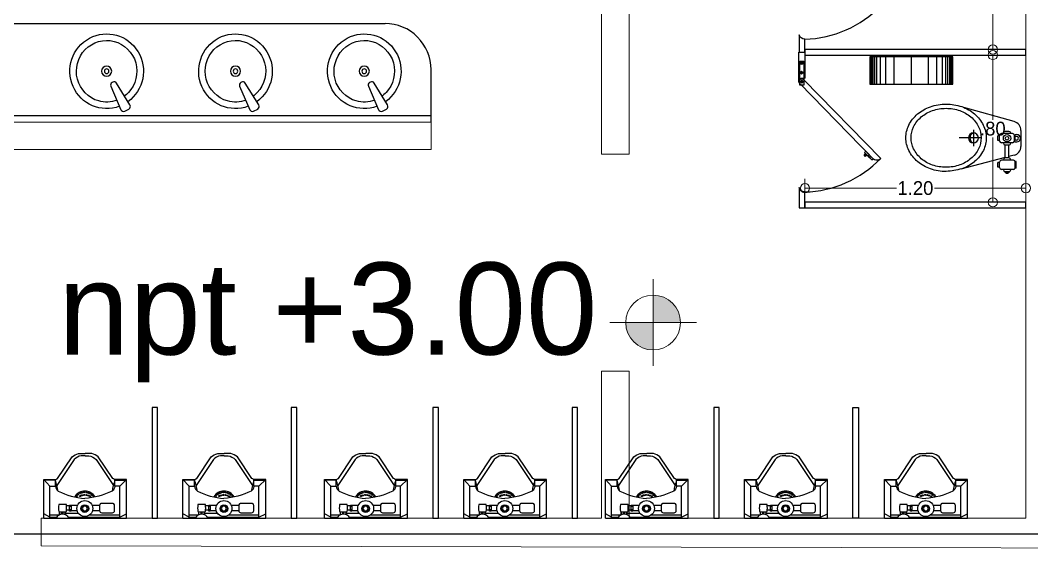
# Model space of a CAD drawing. Header units: millimetres. Extents: x 744843 to 745492, y 2520966 to 2521458.
# Drawn here: x 745415.61 to 745421.11, y 2521101.44 to 2521104.32 of the extents above; entities that cross this region are included whole.
import ezdxf

# ---------------------------------------------------------------- set-up
doc = ezdxf.new("R2010")
doc.units = ezdxf.units.MM
doc.header["$PDMODE"] = 35
doc.header["$PDSIZE"] = 1
for name, color, linetype, lineweight in [('A_Cotas_Interiores', 8, 'Continuous', 20), ('A_Muros', 30, 'Continuous', 20), ('A_Niveles', 1, 'Continuous', 20), ('A_Textos', 4, 'Continuous', 20)]:
    doc.layers.add(name, color=color, linetype=linetype, lineweight=lineweight)
for name, color, linetype in [('A_Ejes', 8, 'Continuous'), ('A_Mamparas de Baño', 43, 'Continuous'), ('A_Muebles_fijos', 8, 'Continuous')]:
    doc.layers.add(name, color=color, linetype=linetype)
doc.styles.add('Arial', font='arial.ttf', dxfattribs={"height": 1})
doc.dimstyles.new('EJES', dxfattribs={"dimtxt": 0.25, "dimasz": 0.25, "dimexe": 0.5, "dimexo": 0.25, "dimgap": 0.01, "dimtad": 0, "dimtih": 1, "dimtoh": 1, "dimzin": 4, "dimdsep": 46, "dimtxsty": 'Standard', "dimblk": 'ORIGIN', "dimcen": 0.09, "dimclrd": 8, "dimclre": 8, "dimclrt": 4, "dimadec": 1, "dimazin": 0, "dimtfac": 1, "dimtofl": 0, "dimtmove": 2, "dimatfit": 3, "dimfxl": 0.15, "dimtolj": 1, "dimtzin": 0, "dimlwd": -1, "dimlwe": -1, "dimarcsym": 0})

# ---------------------------------------------------------------- blocks, each defined once
blk = doc.blocks.new('MINGIT')
at = {"layer": 'A_Muebles_fijos'}
for p, q in [((0, 0.2246), (0, -0.2254)), ((0.0054, 0.1913), (0.0232, 0.2246)), ((0.2095, 0.2246), (0.1742, 0.1913)), ((0.2051, 0.1611), (0.2051, 0.2221)), ((0.0054, 0.1913), (0.0054, 0.1539)), ((0.017, 0.1913), (0.017, 0.139)), ((0.2095, 0.1694), (0.2051, 0.1611)), ((0.0172, 0.1384), (0.0353, 0.1384)), ((0.0177, 0.1372), (0.0353, 0.1372)), ((0.0205, 0.1254), (0.0341, 0.1254)), ((0.0205, 0.1192), (0.0341, 0.1192)), ((0.1742, 0.1611), (0.2051, 0.1611)), ((0.0054, 0.0908), (0.0054, 0.0013)), ((0.01, 0.0971), (0.01, 0.0971)), ((0.0172, 0.1062), (0.0353, 0.1062)), ((0.0177, 0.1074), (0.0353, 0.1074)), ((0.027, 0.1056), (0.027, 0.0373)), ((0.0397, 0.0432), (0.0397, 0.0762)), ((0.0404, 0.0762), (0.0404, 0.0838)), ((0.0421, 0.0838), (0.0421, 0.101)), ((0.0445, 0.0762), (0.0445, 0.0838)), ((0.0634, 0.0762), (0.0634, 0.0838)), ((0.067, 0.0838), (0.067, 0.101)), ((0.0676, 0.0762), (0.0676, 0.0838)), ((0.0683, 0.0413), (0.0683, 0.0762)), ((0.0054, 0.0013), (0.0054, -0.1887)), ((0.017, -0.0253), (0.017, -0.1887)), ((0.0397, -0.0792), (0.0397, -0.0406)), ((0.0683, -0.0791), (0.0683, -0.0387)), ((0.1742, -0.1618), (0.2051, -0.1618)), ((0.2051, -0.1618), (0.2051, -0.2228)), ((0.2095, -0.1702), (0.2051, -0.1618)), ((0.0054, -0.1887), (0.0232, -0.2254)), ((0.2095, -0.2254), (0.1742, -0.1887))]:
    blk.add_line(p, q, dxfattribs=at)
for points in [[(0, 0.2246), (0.2095, 0.2246), (0.2095, 0.1694, 0.210234), (0.2156, 0.1495), (0.333, 0.071, -0.126523), (0.35, 0.0355), (0.35, -0.0004)], [(0, 0.1913), (0.1742, 0.1913), (0.1742, 0.1611), (0.171, 0.1611, 0.203201), (0.1467, 0.1457, 0.099346), (0.1072, 0.0013, 6.040533)], [(0.3386, -0.0004), (0.3386, 0.0203, 0.17302), (0.3181, 0.0589), (0.1772, 0.1531)], [(0, -0.1887), (0.1742, -0.1887), (0.1742, -0.1618), (0.171, -0.1618, -0.203201), (0.1467, -0.1465, -0.102946), (0.1072, 0.0013, -6.040533)], [(0, -0.2254), (0.2095, -0.2254), (0.2095, -0.1702, -0.210234), (0.2156, -0.1503), (0.333, -0.0717, 0.126523), (0.35, -0.0362), (0.35, -0.0004)], [(0.3386, -0.0004), (0.3386, -0.021, -0.17302), (0.3181, -0.0597), (0.1772, -0.1538)]]:
    blk.add_lwpolyline(points, format="xyb", dxfattribs=at)
for points in [[(0.0361, 0.1018, 0.075396), (0.0729, 0.1018, 0.080058), (0.0729, 0.1428, 0.085946), (0.0361, 0.1428, 0.104118), (0.0361, 0.1018)], [(0.0799, -0.1487), (0.0799, -0.0907, 0.414214), (0.0683, -0.0791), (0.0405, -0.0791, 0.414214), (0.0289, -0.0907), (0.0289, -0.1487, 0.414214), (0.0405, -0.1603), (0.0683, -0.1603, 0.414214)]]:
    blk.add_lwpolyline(points, format="xyb", close=True, dxfattribs=at)
for points in [[(0.0373, 0.0762), (0.0373, 0.0838), (0.0707, 0.0838), (0.0707, 0.0762)], [(0.0514, 0.0157), (0.0389, 0.0085), (0.0389, -0.0059), (0.0514, -0.0131), (0.0638, -0.0059), (0.0638, 0.0085)]]:
    blk.add_lwpolyline(points, close=True, dxfattribs=at)
for centre, radius in [((0.0514, 0.0013), 0.0434), ((0.0514, 0.0013), 0.0209), ((0.0514, 0.0013), 0.0176), ((0.1197, 0.0267), 0.003), ((0.1201, 0.0458), 0.003), ((0.1235, 0.0166), 0.003), ((0.1254, 0.0045), 0.003), ((0.1284, 0.037), 0.003), ((0.1347, 0.0267), 0.003), ((0.1384, 0.0166), 0.003), ((0.1403, 0.0045), 0.003), ((0.1168, -0.0459), 0.003), ((0.1177, -0.0279), 0.003), ((0.1222, -0.018), 0.003), ((0.1248, -0.0076), 0.003), ((0.1256, -0.0377), 0.003), ((0.1327, -0.0279), 0.003), ((0.1371, -0.018), 0.003), ((0.1397, -0.0076), 0.003)]:
    blk.add_circle(centre, radius, dxfattribs=at)
for centre, radius, start, end in [((-0.0198, 0.1223), 0.0403, 299.3307, 60.6693), ((-0.0139, 0.8746), 0.7463, 282.4305, 287.0667), ((0.0816, 0.0013), 0.065, 301.7546, 57.7926), ((-0.0139, -0.8753), 0.7463, 72.9333, 77.5695)]:
    blk.add_arc(centre, radius, start, end, dxfattribs=at)
blk = doc.blocks.new('niveles')
at = {"layer": 'A_Niveles'}
h = blk.add_hatch(color=256, dxfattribs=at)
h.paths.add_polyline_path([(-0.4383, 0.1738), (-0.2893, 0.1738), (-0.2893, 0.3228, 0.414214)])
h.paths.add_polyline_path([(-0.1403, 0.1738), (-0.2893, 0.1738), (-0.2893, 0.0249, 0.414214)])
for p, q in [((-0.2893, 0.4091), (-0.2893, -0.0614)), ((-0.5246, 0.1738), (-0.054, 0.1738)), ((-0.4792, 0.1738), (-0.0939, 0.1738))]:
    blk.add_line(p, q, dxfattribs=at)
blk.add_circle((-0.2893, 0.1738), 0.149, dxfattribs=at)
at = {"layer": 'A_Textos', "ltscale": 0.0065, "width": 1.2}
blk.add_attdef('NIVEL', (0, 0), '', height=0.3, dxfattribs=at)
blk = doc.blocks.new('Porta_rollo_planta')
at = {"layer": 'A_Muebles_fijos'}
for p, q in [((0.0043, -0.15), (0.0043, 0)), ((0.0095, -0.15), (0.0095, 0)), ((0.0166, -0.15), (0.0166, 0)), ((0.0262, -0.15), (0.0262, 0)), ((0.0372, -0.15), (0.0372, 0)), ((0.0566, -0.15), (0.0566, 0)), ((0.0869, -0.15), (0.0869, 0)), ((0.1321, -0.15), (0.1321, 0)), ((0.225, -0.15), (0.225, 0)), ((0.3179, -0.15), (0.3179, 0)), ((0.3631, -0.15), (0.3631, 0)), ((0.3934, -0.15), (0.3934, 0)), ((0.4128, -0.15), (0.4128, 0)), ((0.4238, -0.15), (0.4238, 0)), ((0.4334, -0.15), (0.4334, 0)), ((0.4405, -0.15), (0.4405, 0)), ((0.4457, -0.15), (0.4457, 0))]:
    blk.add_line(p, q, dxfattribs=at)
at = {"layer": 'A_Muebles_fijos', "ltscale": 0.0065}
blk.add_lwpolyline([(0.45, -0.15), (0.45, 0), (0, 0), (0, -0.15)], close=True, dxfattribs=at)
blk = doc.blocks.new('MUBA03PL')
at = {"layer": 'A_Muebles_fijos', "linetype": 'ByBlock'}
for p, q in [((-0.0079, 0.1649), (-0.0079, 0.1674)), ((0.0021, 0.1824), (0.0221, 0.1824)), ((0.0021, 0.1774), (0.0021, 0.1824)), ((0.0021, 0.1774), (0.0221, 0.1774)), ((0.0071, 0.1824), (0.0071, 0.1874)), ((0.0071, 0.1874), (0.0171, 0.1874)), ((0.0171, 0.1824), (0.0171, 0.1874)), ((0.0221, 0.1774), (0.0221, 0.1824)), ((0.0321, 0.1649), (0.0321, 0.1674)), ((-0.0379, 0.1574), (-0.0329, 0.1574)), ((-0.0379, 0.1574), (-0.0379, 0.1224)), ((-0.0379, 0.1224), (-0.0329, 0.1224)), ((-0.0329, 0.1549), (-0.0329, 0.1249)), ((-0.0229, 0.1649), (0.0421, 0.1649)), ((-0.0229, 0.1149), (0.0421, 0.1149)), ((-0.0079, 0.1149), (-0.0079, 0.1124)), ((0.0321, 0.1149), (0.0321, 0.1124)), ((0.0521, 0.1549), (0.0521, 0.1249)), ((0.0521, 0.1524), (0.0621, 0.1524)), ((0.0521, 0.1274), (0.0621, 0.1274)), ((0.0621, 0.1524), (0.0621, 0.1274)), ((0.0021, 0.1024), (0.0021, 0.0329)), ((0.0021, 0.1024), (0.0221, 0.1024)), ((0.0221, 0.1024), (0.0221, 0.0329)), ((-0.0403, 0.0054), (-0.0329, 0.0054)), ((-0.0329, 0.0079), (-0.0279, 0.0079)), ((-0.0329, 0.0079), (-0.0329, -0.0171)), ((-0.0279, 0.0104), (-0.0279, -0.0196)), ((-0.0179, 0.0204), (0.0421, 0.0204)), ((-0.0079, 0.0204), (-0.0079, 0.0229)), ((0.0021, 0.0329), (0.0221, 0.0329)), ((0.0321, 0.0204), (0.0321, 0.0229)), ((0.0521, 0.0104), (0.0521, -0.0196)), ((0.0521, 0.0079), (0.0621, 0.0079)), ((0.0621, 0.0079), (0.0621, -0.0171)), ((-0.0403, -0.0146), (-0.0329, -0.0146)), ((-0.0329, -0.0171), (-0.0279, -0.0171)), ((-0.0179, -0.0296), (0.0421, -0.0296)), ((-0.0079, -0.0296), (-0.0079, -0.0321)), ((0.0021, -0.0421), (0.0221, -0.0421)), ((0.0321, -0.0296), (0.0321, -0.0321)), ((0.0521, -0.0171), (0.0621, -0.0171))]:
    blk.add_line(p, q, dxfattribs=at)
at = {"layer": 'A_Muebles_fijos'}
for p, q in [((0.0221, 0.1004), (0.2627, 0.163)), ((-0.026, 0.0878), (0.0021, 0.0951)), ((-0.0633, -0.0473), (-0.0634, 0.0394)), ((0.1949, -0.0506), (0.1948, 0.0381)), ((0.1558, -0.0063), (0.2719, -0.0063)), ((-0.0268, -0.0954), (0.2474, -0.1722))]:
    blk.add_line(p, q, dxfattribs=at)
at = {"layer": 'A_Muebles_fijos', "linetype": 'ByBlock'}
for radius in [0.02, 0.01]:
    blk.add_circle((0.0121, -0.0046), radius, dxfattribs=at)
for centre, radius, start, end in [((0.0021, 0.1674), 0.01, 90, 180), ((0.0221, 0.1674), 0.01, 0, 90), ((-0.0229, 0.1549), 0.01, 90, 180), ((-0.0229, 0.1249), 0.01, 180, 270), ((0.0021, 0.1124), 0.01, 180, 270), ((0.0221, 0.1124), 0.01, 270, 360), ((0.0421, 0.1549), 0.01, 0, 90), ((0.0421, 0.1249), 0.01, 270, 0), ((-0.0403, -0.0046), 0.02, 51.6533, 308.3504), ((-0.0403, -0.0046), 0.01, 90, 273.7189), ((-0.0179, 0.0104), 0.01, 90, 180), ((0.0021, 0.0229), 0.01, 90, 180), ((0.0221, 0.0229), 0.01, 0, 90), ((0.0421, 0.0104), 0.01, 0, 90), ((-0.0179, -0.0196), 0.01, 180, 270), ((0.0021, -0.0321), 0.01, 180, 270), ((0.0221, -0.0321), 0.01, 270, 360), ((0.0421, -0.0196), 0.01, 270, 0)]:
    blk.add_arc(centre, radius, start, end, dxfattribs=at)
at = {"layer": 'A_Muebles_fijos'}
for centre, radius, start, end in [((-0.0134, 0.0395), 0.05, 104.5951, 180.0603), ((0.1845, -0.0063), 0.0293, 290.7153, 69.4053), ((-0.0133, -0.0472), 0.05, 180.0603, 254.3453)]:
    blk.add_arc(centre, radius, start, end, dxfattribs=at)
at = {"layer": 'A_Muebles_fijos', "extrusion": (0, 0, -1)}
for centre, major_axis, start_param, end_param in [((0.4731, -0.8453), (-0.7283, -0.7283), 2.145678, 2.22961), ((0.3433, -0.0827), (-0.1833, -0.1833), 2.355142, 2.690137), ((0.3106, -0.0222), (0.1338, -0.1338), 2.813062, 3.227029), ((0.3304, -0.0457), (0.1556, -0.1556), 3.227029, 3.590943), ((0.3321, -0.0405), (-0.1357, -0.1357), 1.655624, 2.019763), ((0.3433, -0.0726), (-0.1597, -0.1597), 2.019763, 2.355142), ((0.3433, -0.0726), (-0.1597, -0.1597), 2.355142, 2.69052), ((0.3545, -0.0405), (-0.1357, -0.1357), 2.69052, 3.054659), ((0.3562, -0.0457), (-0.1556, -0.1556), 2.690137, 3.054051), ((0.376, -0.0221), (0.1338, -0.1338), 4.624847, 5.038814), ((0.28, -0.0071), (-0.1097, -0.1097), 0.784345, 1.242266), ((0.3149, -0.0201), (0.1168, -0.1168), 2.812573, 3.226421), ((0.3716, -0.0201), (0.1168, -0.1168), 4.625455, 5.039303), ((0.4065, -0.007), (-0.1097, -0.1097), 3.468017, 3.925938), ((0.2884, -0.0071), (0.0959, -0.0959), 2.355142, 2.812573), ((0.1949, -0.0063), (-0.0194, -0.0194), 4.712389, 10.995574), ((0.3981, -0.007), (0.0959, -0.0959), 5.039303, 5.496734), ((0.28, -0.0071), (-0.1097, -0.1097), 0.326425, 0.784345), ((0.2884, -0.0071), (-0.0959, -0.0959), 0.326914, 0.784345), ((0.3981, -0.007), (-0.0959, -0.0959), 3.925938, 4.383369), ((0.4065, -0.007), (-0.1097, -0.1097), 3.925938, 4.383859), ((0.3105, 0.008), (0.1338, -0.1338), 1.483255, 1.897221), ((0.3149, 0.006), (-0.1168, -0.1168), -0.086934, 0.326914), ((0.3716, 0.006), (-0.1168, -0.1168), 4.383369, 4.797217), ((0.3759, 0.0081), (-0.1338, -0.1338), 4.383859, 4.797825), ((0.3303, 0.0316), (0.1556, -0.1556), 1.11934, 1.483255), ((0.332, 0.0264), (-0.1357, -0.1357), -0.451073, -0.086934), ((0.3432, 0.0585), (-0.1597, -0.1597), -0.786451, -0.451073), ((0.3432, 0.0585), (0.1597, -0.1597), 0.448967, 0.784345), ((0.3544, 0.0264), (0.1357, -0.1357), 0.084828, 0.448967), ((0.3561, 0.0316), (-0.1556, -0.1556), -1.48536, -1.121446), ((0.3432, 0.0686), (0.1833, -0.1833), 0.784345, 1.11934), ((0.3432, 0.0686), (0.1833, -0.1833), 0.44935, 0.784345)]:
    blk.add_ellipse(centre, major_axis=major_axis, ratio=1, start_param=start_param, end_param=end_param, dxfattribs=at)
blk = doc.blocks.new('_Origin')
at = {"color": 0, "linetype": 'ByBlock', "lineweight": -2}
blk.add_line((0, 0), (-1, 0), dxfattribs=at)
blk.add_circle((0, 0), 0.5, dxfattribs=at)
blk = doc.blocks.new('*D161')
at = {"layer": 'A_Cotas_Interiores', "color": 8, "transparency": 16777216}
for p, q in [((745421.0495, 2521104.9709), (745420.8448, 2521104.9709)), ((745420.8948, 2521104.9209), (745420.8948, 2521104.6109)), ((745420.8948, 2521104.2059), (745420.8948, 2521104.5159)), ((745421.0495, 2521104.1559), (745420.8448, 2521104.1559))]:
    blk.add_line(p, q, dxfattribs=at)
at = {"layer": 'Defpoints', "color": 0, "transparency": 16777216}
for p in [(745421.0745, 2521104.9709), (745420.8948, 2521104.1559), (745421.0745, 2521104.1559)]:
    blk.add_point(p, dxfattribs=at)
at = {"layer": 'A_Cotas_Interiores', "color": 8, "transparency": 16777216, "xscale": 0.05, "yscale": 0.05, "zscale": 0.05}
for p, rotation in [((745420.8948, 2521104.9709), 90), ((745420.8948, 2521104.1559), 270)]:
    blk.add_blockref('_Origin', p, dxfattribs=dict(at, rotation=rotation))
at = {"layer": 'A_Cotas_Interiores', "color": 4, "transparency": 16777216, "insert": (745420.8948, 2521104.5634), "char_height": 0.075, "attachment_point": 5}
blk.add_mtext('\\A1;.81', dxfattribs=at)
blk = doc.blocks.new('*D155')
at = {"layer": 'A_Cotas_Interiores', "color": 8, "transparency": 16777216}
for p, q in [((745419.8737, 2521103.3209), (745419.8737, 2521103.4528)), ((745421.0745, 2521103.3209), (745421.0745, 2521103.4528)), ((745419.9237, 2521103.4028), (745420.3704, 2521103.4028)), ((745421.0245, 2521103.4028), (745420.5779, 2521103.4028))]:
    blk.add_line(p, q, dxfattribs=at)
at = {"layer": 'Defpoints', "color": 0, "transparency": 16777216}
for p in [(745421.0745, 2521103.4028), (745419.8737, 2521103.2959), (745421.0745, 2521103.2959)]:
    blk.add_point(p, dxfattribs=at)
at = {"layer": 'A_Cotas_Interiores', "color": 8, "transparency": 16777216, "xscale": 0.05, "yscale": 0.05, "zscale": 0.05, "rotation": 180}
blk.add_blockref('_Origin', (745419.8737, 2521103.4028), dxfattribs=at)
at = {"layer": 'A_Cotas_Interiores', "color": 8, "transparency": 16777216, "xscale": 0.05, "yscale": 0.05, "zscale": 0.05}
blk.add_blockref('_Origin', (745421.0745, 2521103.4028), dxfattribs=at)
at = {"layer": 'A_Cotas_Interiores', "color": 4, "transparency": 16777216, "insert": (745420.4741, 2521103.4028), "char_height": 0.075, "attachment_point": 5}
blk.add_mtext('\\A1;1.20', dxfattribs=at)
blk = doc.blocks.new('A-Mamparas_80_120')
at = {"layer": 'A_Mamparas de Baño', "color": 8}
for p, q in [((0.3567, 0.2821), (0.3645, 0.2898)), ((0.3813, 0.2883), (0.3742, 0.2813))]:
    blk.add_line(p, q, dxfattribs=at)
at = {"layer": 'A_Mamparas de Baño', "ltscale": 0.0065}
for points in [[(-0.0007, 0.692), (-0.0007, 0.692), (-0.0007, 0.845), (0.0305, 0.845), (0.0305, 0.7054, -0.414214), (0.028, 0.7029), (0.0149, 0.7029)], [(0.0033, 0.675, -1.037269), (0.0262, 0.6963), (0.4448, 0.268, -0.414214), (0.4006, 0.2685), (0.0033, 0.675)], [(0, 0), (0.0312, 0, 0.414214), (0.0312, 0), (0.0312, 0.0213), (0.0312, 0.0863, -0.342838), (0, 0.1106), (0, 0)]]:
    blk.add_lwpolyline(points, format="xyb", dxfattribs=at)
at = {"layer": 'A_Mamparas de Baño', "color": 8}
for points in [[(0.0251, 0.666), (0.0034, 0.666), (0.0034, 0.7968), (0.0251, 0.7968)], [(0.395, 0.26), (0.4022, 0.267), (0.3627, 0.3074), (0.3555, 0.3004)], [(0.395, 0.26), (0.4022, 0.267), (0.3813, 0.2883), (0.3742, 0.2813)]]:
    blk.add_lwpolyline(points, close=True, dxfattribs=at)
at = {"layer": 'A_Mamparas de Baño', "color": 8, "ltscale": 0.0065}
blk.add_lwpolyline([(0.0149, 0.7029, 0.315425), (-0.0007, 0.692)], format="xyb", dxfattribs=at)
at = {"layer": 'A_Mamparas de Baño', "color": 8}
for points in [[(0.3537, 0.2852, 0.135901), (0.3612, 0.2947), (0.3612, 0.2947), (0.3694, 0.2863, 0.135901), (0.3597, 0.2791)], [(0.3567, 0.2821, -0.129662), (0.3615, 0.2929), (0.3676, 0.2866, -0.129662), (0.3567, 0.2821)]]:
    blk.add_lwpolyline(points, format="xyb", close=True, dxfattribs=at)
at = {"layer": 'A_Mamparas de Baño', "ltscale": 0.0065}
blk.add_lwpolyline([(0.0319, 0), (1.2327, 0), (1.2327, 0.03), (0.0319, 0.03)], close=True, dxfattribs=at)
at = {"layer": 'A_Mamparas de Baño', "color": 8}
for centre, radius in [((0.0135, 0.7858), 0.00744), ((0.0135, 0.7858), 0.004), ((0.0135, 0.7345), 0.00744), ((0.0135, 0.7345), 0.004), ((0.0149, 0.6855), 0.00744), ((0.0149, 0.6855), 0.004), ((0.3854, 0.277), 0.004)]:
    blk.add_circle(centre, radius, dxfattribs=at)
blk.add_arc((0.0158, 0.6797), 0.5936, 271.491, 316.1783, dxfattribs=at)
blk = doc.blocks.new('*D162')
at = {"layer": 'A_Cotas_Interiores', "color": 8, "transparency": 16777216}
for p, q in [((745421.0495, 2521104.1259), (745420.8448, 2521104.1259)), ((745420.8948, 2521104.0759), (745420.8948, 2521103.7734)), ((745420.8948, 2521103.3759), (745420.8948, 2521103.6784)), ((745421.0495, 2521103.3259), (745420.8448, 2521103.3259))]:
    blk.add_line(p, q, dxfattribs=at)
at = {"layer": 'Defpoints', "color": 0, "transparency": 16777216}
for p in [(745421.0745, 2521104.1259), (745420.8948, 2521103.3259), (745421.0745, 2521103.3259)]:
    blk.add_point(p, dxfattribs=at)
at = {"layer": 'A_Cotas_Interiores', "color": 8, "transparency": 16777216, "xscale": 0.05, "yscale": 0.05, "zscale": 0.05}
for p, rotation in [((745420.8948, 2521104.1259), 90), ((745420.8948, 2521103.3259), 270)]:
    blk.add_blockref('_Origin', p, dxfattribs=dict(at, rotation=rotation))
at = {"layer": 'A_Cotas_Interiores', "color": 4, "transparency": 16777216, "insert": (745420.8948, 2521103.7259), "char_height": 0.075, "attachment_point": 5}
blk.add_mtext('\\A1;.80', dxfattribs=at)
blk = doc.blocks.new('lavabo_d')
at = {"layer": 'A_Muebles_fijos'}
blk.add_lwpolyline([(0.1207, 0.2053, -0.440887), (0.1265, 0.1834), (0.0532, 0.0645, -0.388034), (0.0333, 0.0592), (0.0293, 0.0613, -0.388034), (0.0222, 0.0806), (0.0773, 0.209, -0.440887), (0.0985, 0.2167)], format="xyb", close=True, dxfattribs=at)
for radius in [0.0275, 0.0125]:
    blk.add_circle((0, 0), radius, dxfattribs=at)
blk.add_ellipse((0, 0.0001), major_axis=(0, 0.203), ratio=0.985222, start_param=-0.354571, end_param=5.666741, dxfattribs=at)
blk.add_open_spline([(0.0569, 0.1572), (0.025, 0.1692), (-0.0104, 0.1708), (-0.0982, 0.1465), (-0.144, 0.1), (-0.1738, -0.0126), (-0.1571, -0.0765), (-0.0766, -0.1591), (-0.0146, -0.1765), (0.0958, -0.1478), (0.1423, -0.1021), (0.1739, 0.0101), (0.1582, 0.0742), (0.1113, 0.1238), (0.1034, 0.1308), (0.0949, 0.1369)], degree=3, knots=[-0.354571, -0.354571, -0.354571, -0.354571, 0.266218, 0.266218, 1.308219, 1.308219, 2.35022, 2.35022, 3.39222, 3.39222, 4.434221, 4.434221, 5.476221, 5.476221, 5.666741, 5.666741, 5.666741, 5.666741], dxfattribs=at)

msp = doc.modelspace()

# ---------------------------------------------------------------- linework, layer by layer
at = {"layer": 'A_Cotas_Interiores'}
msp.add_line((745421.0745, 2521104.1259), (745421.0745, 2521103.3259), dxfattribs=at)
at = {"layer": 'A_Ejes', "ltscale": 0.5}
msp.add_line((745296.0204, 2521101.5247), (745459.3526, 2521101.5247), dxfattribs=at)
at = {"layer": 'A_Mamparas de Baño', "ltscale": 0.0065}
msp.add_lwpolyline([(745419.8418, 2521104.1409), (745419.8731, 2521104.1409, 0.414214), (745419.8731, 2521104.1409), (745419.8731, 2521104.1472), (745419.8731, 2521104.2122, -0.342838), (745419.8418, 2521104.2365), (745419.8418, 2521104.1409)], format="xyb", dxfattribs=at)
msp.add_lwpolyline([(745419.8737, 2521104.1259), (745421.0745, 2521104.1259), (745421.0745, 2521104.1559), (745419.8737, 2521104.1559)], close=True, dxfattribs=at)
at = {"layer": 'A_Mamparas de Baño', "color": 8}
msp.add_arc((745419.8576, 2521104.8056), 0.5936, 271.491, 316.1783, dxfattribs=at)
at = {"layer": 'A_Muebles_fijos'}
for p, q in [((745415.4341, 2521104.2972), (745417.5917, 2521104.2972)), ((745417.8417, 2521103.7622), (745417.8417, 2521104.0472)), ((745415.4341, 2521103.7972), (745417.8417, 2521103.7972))]:
    msp.add_line(p, q, dxfattribs=at)
for points in [[(745416.326, 2521102.21), (745416.326, 2521101.61), (745416.356, 2521101.61), (745416.356, 2521102.21)], [(745417.0822, 2521102.21), (745417.0822, 2521101.61), (745417.1122, 2521101.61), (745417.1122, 2521102.21)], [(745417.8522, 2521102.21), (745417.8522, 2521101.61), (745417.8822, 2521101.61), (745417.8822, 2521102.21)], [(745418.6083, 2521102.21), (745418.6083, 2521101.61), (745418.6383, 2521101.61), (745418.6383, 2521102.21)], [(745419.3783, 2521102.21), (745419.3783, 2521101.61), (745419.4083, 2521101.61), (745419.4083, 2521102.21)], [(745420.1645, 2521102.21), (745420.1645, 2521101.61), (745420.1345, 2521101.61), (745420.1345, 2521102.21)]]:
    msp.add_lwpolyline(points, close=True, dxfattribs=at)
msp.add_arc((745417.5917, 2521104.0472), 0.25, 0, 90.0001, dxfattribs=at)
at = {"layer": 'A_Muros', "ltscale": 0.0065}
msp.add_lwpolyline([(745426.1549, 2521101.4377), (745415.7225, 2521101.46), (745415.7225, 2521101.61), (745418.7684, 2521101.61), (745418.7684, 2521102.409), (745418.9184, 2521102.409), (745418.9184, 2521101.61), (745421.0748, 2521101.61), (745421.0747, 2521106.7073, 0.055651), (745418.9197, 2521106.4927), (745418.9184, 2521103.5876), (745418.7684, 2521103.5876), (745418.77, 2521106.4594, 0.071736), (745416.7039, 2521105.7273), (745416.6441, 2521105.8642, -0.232228), (745425.2904, 2521105.8425, -0.106476)], format="xyb", dxfattribs=at)
msp.add_lwpolyline([(745415.4341, 2521103.6122), (745417.8417, 2521103.6122), (745417.8417, 2521103.7622), (745415.4341, 2521103.7622)], close=True, dxfattribs=at)

# ---------------------------------------------------------------- block references
at = {"layer": 'A_Muebles_fijos', "xscale": -1, "rotation": 180.0000003201652}
for p in [(745416.079, 2521104.0382), (745416.779, 2521104.0382), (745417.479, 2521104.0382)]:
    msp.add_blockref('lavabo_d', p, dxfattribs=at)
at = {"layer": 'A_Muebles_fijos'}
msp.add_blockref('Porta_rollo_planta', (745420.2272, 2521104.117), dxfattribs=at)
for name, p, rotation in [('MUBA03PL', (745420.984, 2521103.6693), 180), ('MINGIT', (745415.9617, 2521101.61), 90), ('MINGIT', (745416.7178, 2521101.61), 90), ('MINGIT', (745417.4878, 2521101.61), 90), ('MINGIT', (745418.244, 2521101.61), 90), ('MINGIT', (745419.014, 2521101.61), 90), ('MINGIT', (745419.7701, 2521101.61), 90), ('MINGIT', (745420.5314, 2521101.61), 90)]:
    msp.add_blockref(name, p, dxfattribs=dict(at, rotation=rotation))
at = {"layer": 'A_Muros'}
msp.add_blockref('A-Mamparas_80_120', (745419.8418, 2521103.2959), dxfattribs=at)
at = {"layer": 'A_Textos'}
ref = msp.add_blockref('niveles', (745418.7593, 2521102.4986), dxfattribs=dict(at, xscale=-1))
ref.add_attrib('NIVEL', 'npt +3.00', (745415.8143, 2521102.4986), dxfattribs={"ltscale": 0.0065, "height": 0.5, "style": 'Arial'})

# ---------------------------------------------------------------- dimensions: what is measured, and where the dimension line sits
at = {"layer": 'A_Cotas_Interiores'}
for p1, p2, distance, picture, middle in [((745421.0745299901, 2521104.9709271528), (745421.0745299846, 2521104.1559271538), -0.1797209955, '*D161', (745420.8948089887, 2521104.563427153)), ((745421.0745, 2521104.1259), (745421.0745, 2521103.3259), -0.1797, '*D162', (745420.8948, 2521103.7259)), ((745419.8737, 2521103.2959), (745421.0745, 2521103.2959), 0.1069, '*D155', (745420.4741, 2521103.4028))]:
    dim = msp.add_aligned_dim(p1=p1, p2=p2, distance=distance, dimstyle='EJES', override={"dimtxt": 0.075, "dimasz": 0.05, "dimexe": 0.05, "dimexo": 0.025, "dimfxl": 1.25}, dxfattribs=at)
    dim.commit()
    dim.dimension.update_dxf_attribs({"geometry": picture, "text_midpoint": middle})

doc.saveas('drawing.dxf')
